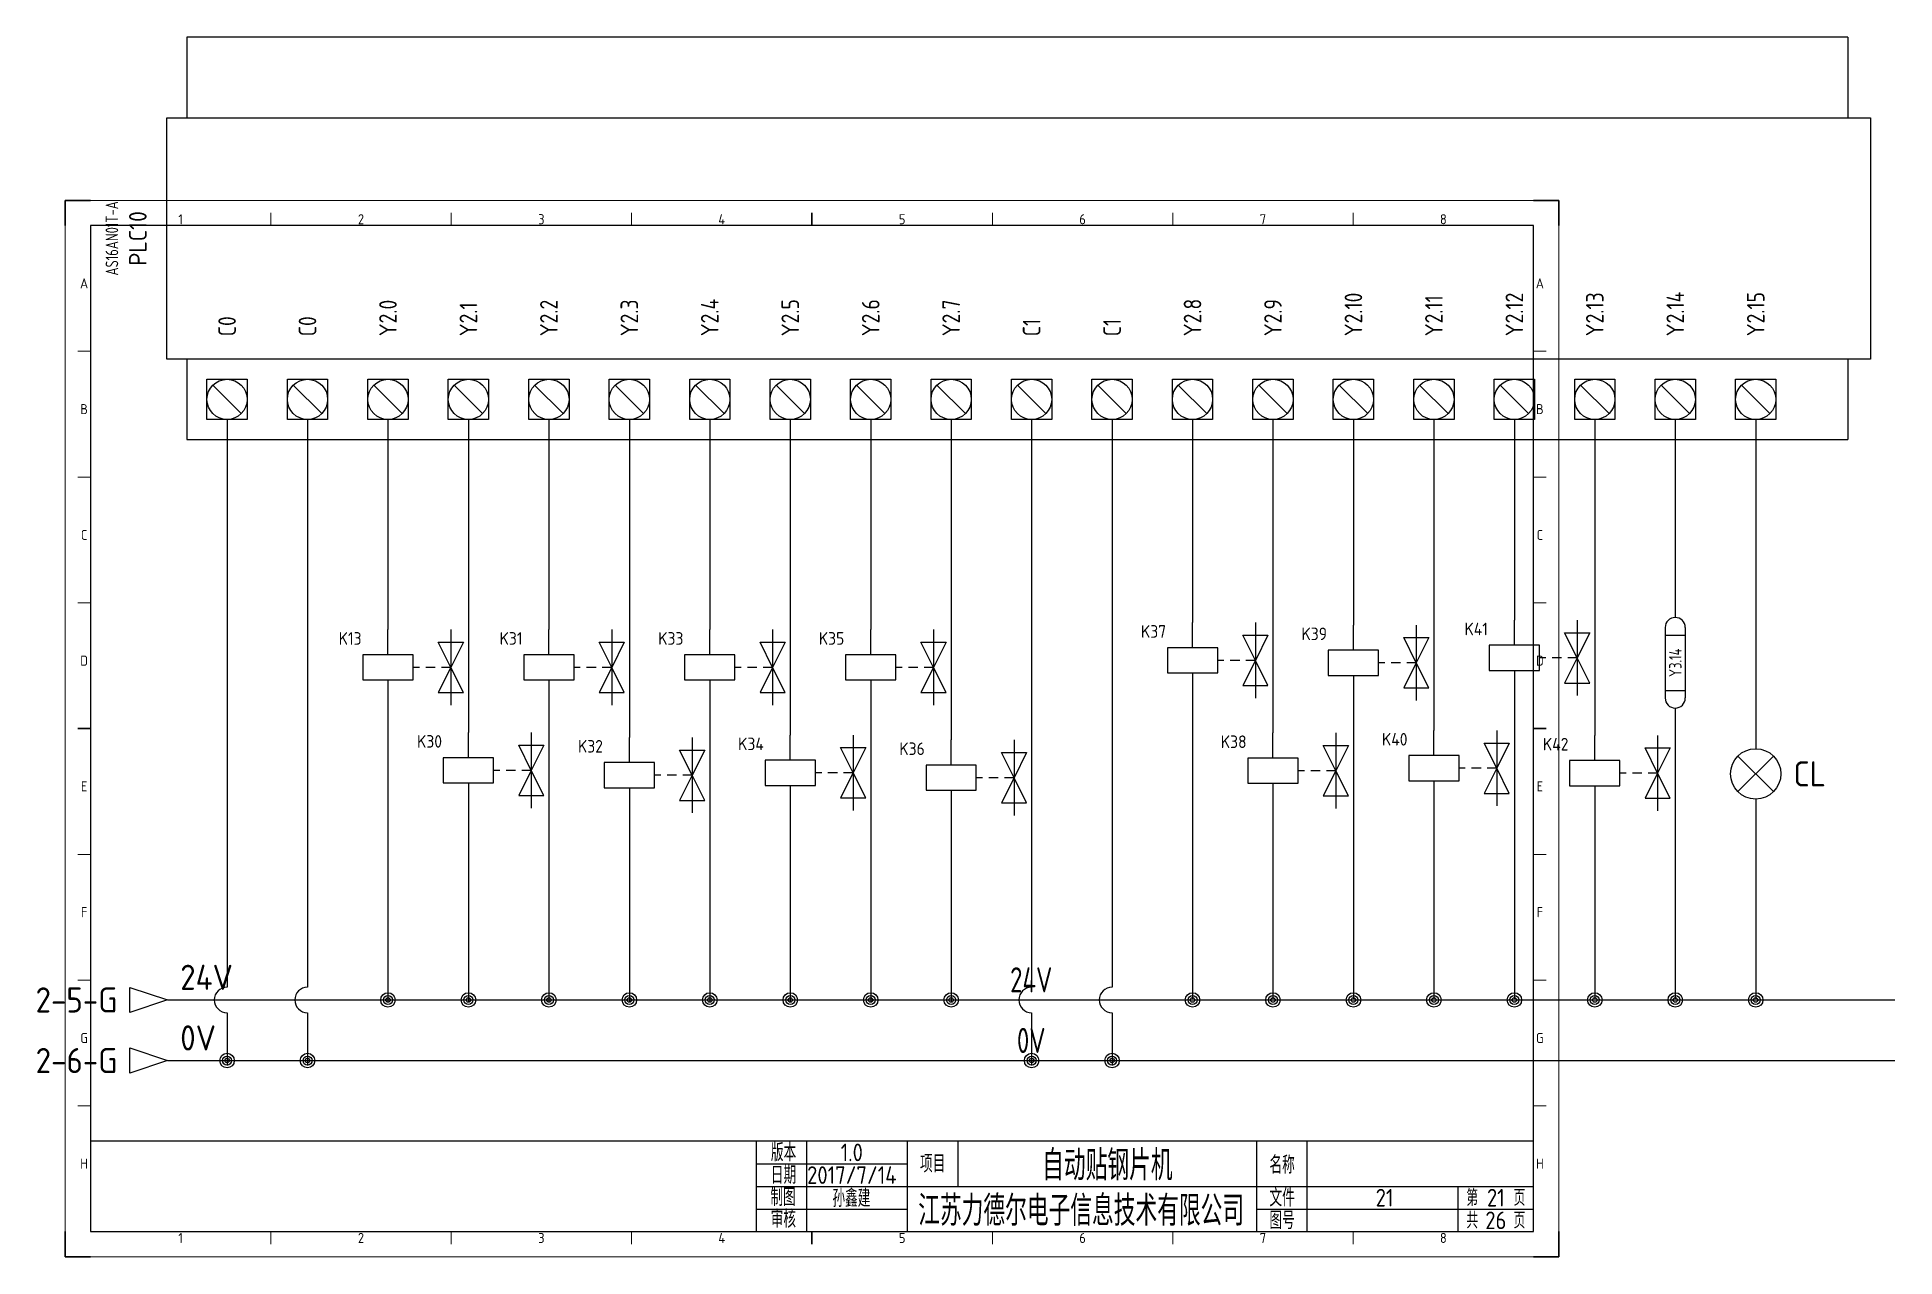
# Model space of a CAD drawing. Header units: millimetres. Extents: x 2024 to 2393, y 1387 to 1630.
import ezdxf
from ezdxf.enums import TextEntityAlignment as Align

# ---------------------------------------------------------------- set-up
doc = ezdxf.new("R2010")
doc.units = ezdxf.units.MM
for name, color, linetype in [('AE_BOR', 1, 'Continuous'), ('DESC', 150, 'Continuous'), ('MISC', 7, 'Continuous'), ('SYMS', 7, 'Continuous'), ('TAGS', 150, 'Continuous'), ('TERMS', 123, 'Continuous'), ('WIRENO', 72, 'Continuous'), ('WIREREF_DEST', 52, 'Continuous'), ('WIRES', 7, 'Continuous'), ('XREF', 7, 'Continuous'), ('图框_标题栏属性', 1, 'Continuous'), ('图框_标题栏文字', 6, 'Continuous')]:
    doc.layers.add(name, color=color, linetype=linetype)
doc.styles.add('ACGBTS', font='ISOCP.SHX')
doc.styles.get("Standard").update_dxf_attribs({"font": 'arial.ttf'})
doc.styles.add('WD_IEC', font='ISOCP2.shx', dxfattribs={"height": 4, "bigfont": 'gbcbig.shx'})
doc.styles.add('工程字', font='gbenor.shx', dxfattribs={"bigfont": 'gbcbig.shx'})

# ---------------------------------------------------------------- blocks, each defined once
blk = doc.blocks.new('Border')
for p, q in [((584, 410), (10, 410)), ((10, 410), (10, 10)), ((584, 10), (584, 410)), ((10, 10), (584, 10))]:
    blk.add_line(p, q)
at = {"layer": 'AE_BOR', "color": 1, "lineweight": 30}
for p, q in [((10, 420), (0, 420)), ((0, 420), (0, 410)), ((297, 410), (297, 415)), ((594, 420), (584, 420)), ((594, 410), (594, 420)), ((5, 210), (10, 210)), ((584, 210), (589, 210)), ((0, 0), (0, 10)), ((297, 5), (297, 10)), ((594, 0), (594, 10)), ((0, 0), (10, 0)), ((594, 0), (584, 0))]:
    blk.add_line(p, q, dxfattribs=at)
at = {"layer": 'AE_BOR', "color": 1, "lineweight": 15}
for p, q in [((0, 420), (594, 420)), ((0, 0), (0, 420)), ((81.75, 410), (81.75, 415)), ((153.5, 410), (153.5, 415)), ((225.25, 410), (225.25, 415)), ((368.75, 410), (368.75, 415)), ((440.5, 410), (440.5, 415)), ((512.25, 410), (512.25, 415)), ((594, 420), (594, 0)), ((10, 360), (5, 360)), ((589, 360), (584, 360)), ((10, 310), (5, 310)), ((589, 310), (584, 310)), ((10, 260), (5, 260)), ((589, 260), (584, 260)), ((10, 160), (5, 160)), ((589, 160), (584, 160)), ((10, 110), (5, 110)), ((589, 110), (584, 110)), ((10, 60), (5, 60)), ((589, 60), (584, 60)), ((81.75, 5), (81.75, 10)), ((153.5, 5), (153.5, 10)), ((225.25, 5), (225.25, 10)), ((368.75, 5), (368.75, 10)), ((440.5, 5), (440.5, 10)), ((512.25, 5), (512.25, 10)), ((594, 0), (0, 0))]:
    blk.add_line(p, q, dxfattribs=at)
at = {"layer": 'AE_BOR', "color": 1, "lineweight": 15, "style": 'ACGBTS'}
for s, p in [('1', (45.875, 412.5)), ('2', (117.625, 412.5)), ('3', (189.375, 412.5)), ('4', (261.125, 412.5)), ('5', (332.875, 412.5)), ('6', (404.625, 412.5)), ('7', (476.375, 412.5)), ('8', (548.125, 412.5)), ('A', (7.5, 387)), ('A', (586.5, 387)), ('B', (7.5, 337)), ('B', (586.5, 337)), ('C', (7.5, 287)), ('C', (586.5, 287)), ('D', (7.5, 237)), ('D', (586.5, 237)), ('E', (7.5, 187)), ('E', (586.5, 187)), ('F', (7.5, 137)), ('F', (586.5, 137)), ('G', (7.5, 87)), ('G', (586.5, 87)), ('H', (7.5, 37)), ('H', (586.5, 37)), ('1', (45.875, 7.5)), ('2', (117.625, 7.5)), ('3', (189.375, 7.5)), ('4', (261.125, 7.5)), ('5', (332.875, 7.5)), ('6', (404.625, 7.5)), ('7', (476.375, 7.5)), ('8', (548.125, 7.5))]:
    blk.add_text(s, height=4, dxfattribs=at).set_placement(p, align=Align.MIDDLE)
blk = doc.blocks.new('LdrDkA4')
for p, q in [((132.5, 0), (132.5, 18)), ((142.5, 0), (142.5, 18)), ((162.5, 0), (162.5, 18)), ((162.5, 0), (162.5, 18)), ((162.5, 0), (162.5, 18)), ((172.5, 18), (172.5, 13.5)), ((232, 0), (232, 18)), ((242, 0), (242, 18)), ((132.5, 13.5), (162.5, 13.5)), ((172.5, 13.5), (172.5, 9)), ((132.5, 9), (162.99, 9)), ((162.5, 9), (287, 9)), ((272, 0), (272, 9)), ((132.5, 4.5), (162.5, 4.5)), ((232, 4.5), (287, 4.5)), ((142.5, 2.09), (142.5, 2.09)), ((142.5, 2.09), (142.5, 2.09))]:
    blk.add_line(p, q)
blk.add_lwpolyline([(132.5, 18), (0, 18), (0, 0), (132.5, 0)], close=True)
blk.add_lwpolyline([(132.5, 0), (287, 0), (287, 18), (132.5, 18)])
at = {"flags": 9}
blk.add_attdef('WD_TB', (0, 0), '', height=2.5, dxfattribs=at)
at = {"layer": '图框_标题栏属性', "style": '工程字'}
for tag, height, p in [('版本', 3.5, (151.42, 15.75)), ('项目', 6, (202.25, 13.5)), ('名称', 3.5, (264.42, 13.27)), ('日期', 3.5, (151.42, 11.25)), ('制图', 3.5, (151.34, 6.85)), ('公司名称', 6, (197.03, 4.5)), ('文件', 3.5, (257.37, 6.75)), ('页数', 3.5, (279.5, 6.75)), ('审核', 3.5, (151.65, 2.36)), ('图号', 3.5, (257.37, 2.25)), ('总数', 3.5, (279.5, 2.25))]:
    blk.add_attdef(tag, text='', height=height, dxfattribs=at).set_placement(p, align=Align.MIDDLE)
at = {"layer": '图框_标题栏文字', "style": '工程字'}
for s, height, p in [('版本', 3.5, (137.85, 15.75)), ('项目', 3.5, (167.5, 13.5)), ('名称', 3.5, (237, 13.27)), ('日期', 3.5, (137.85, 11.25)), ('制图', 3.5, (137.75, 6.85)), ('文件', 3.5, (237, 6.75)), ('第    页', 3.25, (279.5, 6.75)), ('审核', 3.5, (137.81, 2.51)), ('图号', 3.5, (237, 2.25)), ('共    页', 3.25, (279.5, 2.25))]:
    blk.add_text(s, height=height, dxfattribs=at).set_placement(p, align=Align.MIDDLE_CENTER)
blk = doc.blocks.new('PLCIO_AS16AN01T')
for p, q in [((-289.88, 36.99), (-289.88, 20.99)), ((40.47, 36.99), (-289.88, 36.99)), ((40.47, 36.99), (40.47, 20.99)), ((-293.88, -27.01), (-293.88, 20.99)), ((-293.88, 20.99), (44.95, 20.99)), ((44.95, 20.99), (44.95, -27.01)), ((-289.88, -27.01), (-293.88, -27.01)), ((-289.88, -27.01), (-289.88, -43.01)), ((-49.88, -27.01), (-289.88, -27.01)), ((44.95, -27.01), (-49.88, -27.01)), ((40.47, -27.01), (40.47, -43.01)), ((-285.88, -39.01), (-285.88, -31.01)), ((-285.88, -39.01), (-285.88, -31.01)), ((-285.88, -31.01), (-277.88, -31.01)), ((-285.88, -31.01), (-277.88, -31.01)), ((-284.71, -32.18), (-279.05, -37.84)), ((-277.88, -31.01), (-277.88, -39.01)), ((-277.88, -31.01), (-277.88, -39.01)), ((-269.88, -31.01), (-261.88, -31.01)), ((-269.88, -31.01), (-261.88, -31.01)), ((-269.88, -39.01), (-269.88, -31.01)), ((-269.88, -39.01), (-269.88, -31.01)), ((-268.71, -32.18), (-263.05, -37.84)), ((-261.88, -31.01), (-261.88, -39.01)), ((-261.88, -31.01), (-261.88, -39.01)), ((-253.88, -31.01), (-245.88, -31.01)), ((-253.88, -39.01), (-253.88, -31.01)), ((-252.71, -32.18), (-247.05, -37.84)), ((-245.88, -31.01), (-245.88, -39.01)), ((-237.88, -31.01), (-229.88, -31.01)), ((-237.88, -31.01), (-229.88, -31.01)), ((-237.88, -39.01), (-237.88, -31.01)), ((-237.88, -39.01), (-237.88, -31.01)), ((-236.71, -32.18), (-231.05, -37.84)), ((-229.88, -31.01), (-229.88, -39.01)), ((-229.88, -31.01), (-229.88, -39.01)), ((-221.88, -31.01), (-213.88, -31.01)), ((-221.88, -31.01), (-213.88, -31.01)), ((-221.88, -39.01), (-221.88, -31.01)), ((-221.88, -39.01), (-221.88, -31.01)), ((-220.71, -32.18), (-215.05, -37.84)), ((-213.88, -31.01), (-213.88, -39.01)), ((-213.88, -31.01), (-213.88, -39.01)), ((-205.88, -31.01), (-197.88, -31.01)), ((-205.88, -31.01), (-197.88, -31.01)), ((-205.88, -39.01), (-205.88, -31.01)), ((-205.88, -39.01), (-205.88, -31.01)), ((-204.71, -32.18), (-199.05, -37.84)), ((-197.88, -31.01), (-197.88, -39.01)), ((-197.88, -31.01), (-197.88, -39.01)), ((-189.88, -31.01), (-181.88, -31.01)), ((-189.88, -31.01), (-181.88, -31.01)), ((-189.88, -39.01), (-189.88, -31.01)), ((-189.88, -39.01), (-189.88, -31.01)), ((-188.71, -32.18), (-183.05, -37.84)), ((-181.88, -31.01), (-181.88, -39.01)), ((-181.88, -31.01), (-181.88, -39.01)), ((-173.88, -31.01), (-165.88, -31.01)), ((-173.88, -31.01), (-165.88, -31.01)), ((-173.88, -39.01), (-173.88, -31.01)), ((-173.88, -39.01), (-173.88, -31.01)), ((-172.71, -32.18), (-167.05, -37.84)), ((-165.88, -31.01), (-165.88, -39.01)), ((-165.88, -31.01), (-165.88, -39.01)), ((-157.88, -31.01), (-149.88, -31.01)), ((-157.88, -31.01), (-149.88, -31.01)), ((-157.88, -39.01), (-157.88, -31.01)), ((-157.88, -39.01), (-157.88, -31.01)), ((-156.71, -32.18), (-151.05, -37.84)), ((-149.88, -31.01), (-149.88, -39.01)), ((-149.88, -31.01), (-149.88, -39.01)), ((-141.88, -31.01), (-133.88, -31.01)), ((-141.88, -31.01), (-133.88, -31.01)), ((-141.88, -39.01), (-141.88, -31.01)), ((-141.88, -39.01), (-141.88, -31.01)), ((-140.71, -32.18), (-135.05, -37.84)), ((-133.88, -31.01), (-133.88, -39.01)), ((-133.88, -31.01), (-133.88, -39.01)), ((-125.88, -31.01), (-117.88, -31.01)), ((-125.88, -31.01), (-117.88, -31.01)), ((-125.88, -39.01), (-125.88, -31.01)), ((-125.88, -39.01), (-125.88, -31.01)), ((-124.71, -32.18), (-119.05, -37.84)), ((-117.88, -31.01), (-117.88, -39.01)), ((-117.88, -31.01), (-117.88, -39.01)), ((-109.88, -39.01), (-109.88, -31.01)), ((-109.88, -39.01), (-109.88, -31.01)), ((-109.88, -31.01), (-101.88, -31.01)), ((-109.88, -31.01), (-101.88, -31.01)), ((-108.71, -32.18), (-103.05, -37.84)), ((-101.88, -31.01), (-101.88, -39.01)), ((-101.88, -31.01), (-101.88, -39.01)), ((-93.88, -31.01), (-85.88, -31.01)), ((-93.88, -31.01), (-85.88, -31.01)), ((-93.88, -39.01), (-93.88, -31.01)), ((-93.88, -39.01), (-93.88, -31.01)), ((-92.71, -32.18), (-87.05, -37.84)), ((-85.88, -31.01), (-85.88, -39.01)), ((-85.88, -31.01), (-85.88, -39.01)), ((-77.88, -31.01), (-69.88, -31.01)), ((-77.88, -31.01), (-69.88, -31.01)), ((-77.88, -39.01), (-77.88, -31.01)), ((-77.88, -39.01), (-77.88, -31.01)), ((-76.71, -32.18), (-71.05, -37.84)), ((-69.88, -31.01), (-69.88, -39.01)), ((-69.88, -31.01), (-69.88, -39.01)), ((-61.88, -31.01), (-53.88, -31.01)), ((-61.88, -31.01), (-53.88, -31.01)), ((-61.88, -39.01), (-61.88, -31.01)), ((-61.88, -39.01), (-61.88, -31.01)), ((-60.71, -32.18), (-55.05, -37.84)), ((-53.88, -31.01), (-53.88, -39.01)), ((-53.88, -31.01), (-53.88, -39.01)), ((-45.88, -31.01), (-37.88, -31.01)), ((-45.88, -31.01), (-37.88, -31.01)), ((-45.88, -39.01), (-45.88, -31.01)), ((-45.88, -39.01), (-45.88, -31.01)), ((-44.71, -32.18), (-39.05, -37.84)), ((-37.88, -31.01), (-37.88, -39.01)), ((-37.88, -31.01), (-37.88, -39.01)), ((-29.88, -31.01), (-21.88, -31.01)), ((-29.88, -31.01), (-21.88, -31.01)), ((-29.88, -39.01), (-29.88, -31.01)), ((-29.88, -39.01), (-29.88, -31.01)), ((-28.71, -32.18), (-23.05, -37.84)), ((-21.88, -31.01), (-21.88, -39.01)), ((-21.88, -31.01), (-21.88, -39.01)), ((-13.88, -31.01), (-5.88, -31.01)), ((-13.88, -31.01), (-5.88, -31.01)), ((-13.88, -39.01), (-13.88, -31.01)), ((-13.88, -39.01), (-13.88, -31.01)), ((-12.71, -32.18), (-7.05, -37.84)), ((-5.88, -31.01), (-5.88, -39.01)), ((-5.88, -31.01), (-5.88, -39.01)), ((2.12, -39.01), (2.12, -31.01)), ((2.12, -39.01), (2.12, -31.01)), ((2.12, -31.01), (10.12, -31.01)), ((2.12, -31.01), (10.12, -31.01)), ((3.29, -32.18), (8.95, -37.84)), ((10.12, -31.01), (10.12, -39.01)), ((10.12, -31.01), (10.12, -39.01)), ((18.12, -31.01), (26.12, -31.01)), ((18.12, -31.01), (26.12, -31.01)), ((18.12, -39.01), (18.12, -31.01)), ((18.12, -39.01), (18.12, -31.01)), ((19.29, -32.18), (24.95, -37.84)), ((26.12, -31.01), (26.12, -39.01)), ((26.12, -31.01), (26.12, -39.01)), ((-277.88, -39.01), (-285.88, -39.01)), ((-277.88, -39.01), (-285.88, -39.01)), ((-261.88, -39.01), (-269.88, -39.01)), ((-261.88, -39.01), (-269.88, -39.01)), ((-245.88, -39.01), (-253.88, -39.01)), ((-229.88, -39.01), (-237.88, -39.01)), ((-229.88, -39.01), (-237.88, -39.01)), ((-213.88, -39.01), (-221.88, -39.01)), ((-213.88, -39.01), (-221.88, -39.01)), ((-197.88, -39.01), (-205.88, -39.01)), ((-197.88, -39.01), (-205.88, -39.01)), ((-181.88, -39.01), (-189.88, -39.01)), ((-181.88, -39.01), (-189.88, -39.01)), ((-165.88, -39.01), (-173.88, -39.01)), ((-165.88, -39.01), (-173.88, -39.01)), ((-149.88, -39.01), (-157.88, -39.01)), ((-149.88, -39.01), (-157.88, -39.01)), ((-133.88, -39.01), (-141.88, -39.01)), ((-133.88, -39.01), (-141.88, -39.01)), ((-117.88, -39.01), (-125.88, -39.01)), ((-117.88, -39.01), (-125.88, -39.01)), ((-101.88, -39.01), (-109.88, -39.01)), ((-101.88, -39.01), (-109.88, -39.01)), ((-85.88, -39.01), (-93.88, -39.01)), ((-85.88, -39.01), (-93.88, -39.01)), ((-69.88, -39.01), (-77.88, -39.01)), ((-69.88, -39.01), (-77.88, -39.01)), ((-53.88, -39.01), (-61.88, -39.01)), ((-53.88, -39.01), (-61.88, -39.01)), ((-37.88, -39.01), (-45.88, -39.01)), ((-37.88, -39.01), (-45.88, -39.01)), ((-21.88, -39.01), (-29.88, -39.01)), ((-21.88, -39.01), (-29.88, -39.01)), ((-5.88, -39.01), (-13.88, -39.01)), ((-5.88, -39.01), (-13.88, -39.01)), ((10.12, -39.01), (2.12, -39.01)), ((10.12, -39.01), (2.12, -39.01)), ((26.12, -39.01), (18.12, -39.01)), ((26.12, -39.01), (18.12, -39.01)), ((-289.88, -43.01), (40.47, -43.01))]:
    blk.add_line(p, q)
for centre in [(-281.88, -35.01), (-265.88, -35.01), (-249.88, -35.01), (-233.88, -35.01), (-217.88, -35.01), (-201.88, -35.01), (-185.88, -35.01), (-169.88, -35.01), (-153.88, -35.01), (-137.88, -35.01), (-121.88, -35.01), (-105.88, -35.01), (-89.88, -35.01), (-73.88, -35.01), (-57.88, -35.01), (-41.88, -35.01), (-25.88, -35.01), (-9.88, -35.01), (6.12, -35.01), (22.12, -35.01)]:
    blk.add_circle(centre, 4)
at = {"style": 'WD_IEC', "width": 0.8}
blk.add_attdef('WDTAGALT', (-331.88, -15.01), '', height=4, rotation=90, dxfattribs=at)
at = {"linetype": 'Continuous', "style": 'WD_IEC', "flags": 9}
for tag, p in [('ASSYCODE', (-320.88, 4.35)), ('FAMILY', (-320.09, 4.38))]:
    blk.add_attdef(tag, text='', height=0.32, rotation=90, dxfattribs=at).set_placement(p, align=Align.CENTER)
at = {"style": 'WD_IEC'}
for tag, p in [('LINE1', (-312.59, -3.01)), ('LINE2', (-307.59, -3.01)), ('TAG1', (-297.88, -3.01))]:
    blk.add_attdef(tag, text='', height=3.5, rotation=90, dxfattribs=at).set_placement(p, align=Align.CENTER)
for tag, width, p in [('INST', 0.8, (-328.04, -3.01)), ('LOC', 0.8, (-324.6, -3.01)), ('MFG', 0.8, (-320.59, -3.01)), ('CAT', 0.9, (-317.09, -3.01)), ('DESC', 0.8, (-303.54, -3.01))]:
    blk.add_attdef(tag, text='', height=2.5, rotation=90, dxfattribs=dict(at, width=width)).set_placement(p, align=Align.CENTER)
at = {"style": 'WD_IEC', "width": 0.9}
for tag, p in [('TERMDESC17', (-281.88, -22.45)), ('TERMDESC18', (-265.88, -22.45)), ('TERMDESC19', (-121.88, -22.45)), ('TERMDESC20', (-105.88, -22.45)), ('TAGA01', (-249.88, -22.45)), ('TAGA02', (-233.88, -22.45)), ('TAGA03', (-217.88, -22.45)), ('TAGA04', (-201.88, -22.45)), ('TAGA05', (-185.88, -22.45)), ('TAGA06', (-169.88, -22.45)), ('TAGA07', (-153.88, -22.45)), ('TAGA08', (-137.88, -22.45)), ('TAGA09', (-89.88, -22.45)), ('TAGA10', (-73.88, -22.45)), ('TAGA11', (-57.88, -22.45)), ('TAGA12', (-41.88, -22.45)), ('TAGA13', (-25.88, -22.45)), ('TAGA14', (-9.88, -22.45)), ('TAGA15', (6.12, -22.45)), ('TAGA16', (22.12, -22.45))]:
    blk.add_attdef(tag, text='', height=3.5, rotation=90, dxfattribs=at).set_placement(p, align=Align.MIDDLE_LEFT)
at = {"style": 'WD_IEC', "flags": 1}
for tag, p in [('X8TERM17', (-281.88, -39.01)), ('X8TERM18', (-265.88, -39.01)), ('X8TERM01', (-249.88, -39.01)), ('X8TERM02', (-233.88, -39.01)), ('X8TERM03', (-217.88, -39.01)), ('X8TERM04', (-201.88, -39.01)), ('X8TERM05', (-185.88, -39.01)), ('X8TERM06', (-169.88, -39.01)), ('X8TERM07', (-153.88, -39.01)), ('X8TERM08', (-137.88, -39.01)), ('X8TERM19', (-121.88, -39.01)), ('X8TERM20', (-105.88, -39.01)), ('X8TERM09', (-89.88, -39.01)), ('X8TERM10', (-73.88, -39.01)), ('X8TERM11', (-57.88, -39.01)), ('X8TERM12', (-41.88, -39.01)), ('X8TERM13', (-25.88, -39.01)), ('X8TERM14', (-9.88, -39.01)), ('X8TERM15', (6.12, -39.01)), ('X8TERM16', (22.12, -39.01))]:
    blk.add_attdef(tag, p, '', height=0.35, rotation=90, dxfattribs=at)
at = {"style": 'WD_IEC', "width": 0.9}
for tag, p in [('TERM17', (-279.88, -40.05)), ('TERM18', (-263.88, -40.05)), ('TERM01', (-247.88, -39.92)), ('TERM02', (-231.88, -40.05)), ('TERM03', (-215.88, -40.05)), ('TERM04', (-199.88, -40.05)), ('TERM05', (-183.88, -40.05)), ('TERM06', (-167.88, -40.05)), ('TERM07', (-151.88, -40.05)), ('TERM08', (-135.88, -40.05)), ('TERM19', (-119.88, -40.05)), ('TERM20', (-103.88, -40.05)), ('TERM09', (-87.88, -40.05)), ('TERM10', (-71.88, -40.05)), ('TERM11', (-55.88, -40.05)), ('TERM12', (-39.88, -40.05)), ('TERM13', (-23.88, -40.05)), ('TERM14', (-7.88, -40.05)), ('TERM15', (8.12, -40.05)), ('TERM16', (24.12, -40.05))]:
    blk.add_attdef(tag, text='', height=2.5, rotation=90, dxfattribs=at).set_placement(p, align=Align.TOP_RIGHT)
for tag, p in [('DESCA01', (-251.38, -67.08)), ('DESCB01', (-244.38, -67.08)), ('DESCA02', (-235.38, -67.08)), ('DESCB02', (-228.38, -67.08)), ('DESCA03', (-219.38, -67.08)), ('DESCB03', (-212.38, -67.08)), ('DESCA04', (-203.38, -67.08)), ('DESCB04', (-196.38, -67.08)), ('DESCA05', (-187.38, -67.08)), ('DESCB05', (-180.38, -67.08)), ('DESCA06', (-171.38, -67.08)), ('DESCB06', (-164.38, -67.08)), ('DESCA07', (-155.38, -67.08)), ('DESCB07', (-148.38, -67.08)), ('DESCA08', (-139.38, -67.08)), ('DESCB08', (-132.38, -67.08)), ('DESCA09', (-91.38, -67.08)), ('DESCB09', (-84.38, -67.08)), ('DESCA10', (-75.38, -67.08)), ('DESCB10', (-68.38, -67.08)), ('DESCA11', (-59.38, -67.08)), ('DESCB11', (-52.38, -67.08)), ('DESCA12', (-43.38, -67.08)), ('DESCB12', (-36.38, -67.08)), ('DESCA13', (-27.38, -67.08)), ('DESCB13', (-20.38, -67.08)), ('DESCA14', (-11.38, -67.08)), ('DESCB14', (-4.38, -67.08)), ('DESCA15', (4.62, -67.08)), ('DESCB15', (11.62, -67.08)), ('DESCA16', (20.62, -67.08)), ('DESCB16', (27.62, -67.08))]:
    blk.add_attdef(tag, text='', height=4, rotation=90, dxfattribs=at).set_placement(p, align=Align.RIGHT)
blk = doc.blocks.new('HA1D3')
blk.add_lwpolyline([(0, 0), (-3.75, -1.25), (-3.75, 1.25)], close=True)
at = {"style": 'WD_IEC', "flags": 1}
blk.add_attdef('SIGCODE', text='', height=1, dxfattribs=at).set_placement((-2.5, 1.8), align=Align.RIGHT)
at = {"style": 'WD_IEC'}
for tag, p, height, flags in [('WIRENO', (1.25, 1), 2.5, 8), ('X1TERM01', (0, 0), 0.32, 1)]:
    blk.add_attdef(tag, p, '', height=height, dxfattribs=dict(at, flags=flags))
blk.add_attdef('XREF', text='', height=2.5, dxfattribs=at).set_placement((-5, 0), align=Align.MIDDLE_RIGHT)
blk.add_attdef('DESC1', text='', height=2.5, dxfattribs=at).set_placement((1.25, -1), align=Align.TOP_LEFT)
blk = doc.blocks.new('WD_WNH')
at = {"linetype": 'Continuous', "style": 'WD_IEC', "width": 0.8}
blk.add_attdef('WIRENO', text='', height=2.5, dxfattribs=at).set_placement((0, 0.75), align=Align.CENTER)
at = {"style": 'WD_IEC', "flags": 1}
for tag, p in [('W08USER', (0, 0.375)), ('W04USER', (0, 0.875)), ('W05USER', (0, 0.75)), ('W09USER', (0, 0.25)), ('W03USER', (0, 1)), ('W06USER', (0, 0.625)), ('W07USER', (0, 0.5)), ('W02USER', (0, 1.125)), ('W01USER', (0, 1.25)), ('W10USER', (0, 0.125))]:
    blk.add_attdef(tag, text='', height=0.08, dxfattribs=at).set_placement(p, align=Align.CENTER)
blk = doc.blocks.new('WDDOT')
for radius in [0.72, 0.449, 0.223]:
    blk.add_circle((0, 0), radius)
blk = doc.blocks.new('VSV1')
for p, q in [((0, 2.5), (0, 7.5)), ((12.5, 7.5), (12.5, -7.5)), ((12.5, 0), (10, 5)), ((10, 5), (15, 5)), ((15, 5), (12.5, 0)), ((6.25, 0), (5, 0)), ((9.38, 0), (7.5, 0)), ((12.5, 0), (10, -5)), ((12.5, 0), (10.62, 0)), ((15, -5), (12.5, 0)), ((0, -2.5), (0, -7.5)), ((10, -5), (15, -5))]:
    blk.add_line(p, q)
blk.add_lwpolyline([(-5, 2.5), (-5, -2.5), (5, -2.5), (5, 2.5)], close=True)
at = {"style": 'WD_IEC'}
for tag, p in [('INST', (-5.25, 11.5)), ('LOC', (-5.25, 8)), ('TAG1', (-5.25, 4.5)), ('DESC1', (-5.25, -6.85)), ('DESC2', (-5.25, -10.35)), ('DESC3', (-5.25, -13.85))]:
    blk.add_attdef(tag, text='', height=2.5, dxfattribs=at).set_placement(p, align=Align.RIGHT)
at = {"style": 'WD_IEC', "flags": 1}
for tag, p, height in [('X2TERM01', (0, 7.5), 0.32), ('X4LINK', (-5, 0), 0.32), ('X1LINK', (12.5, 0), 0.32), ('ASSYCODE', (1, -4), 1), ('X8TERM02', (0, -7.5), 0.32), ('FAMILY', (1, -5.5), 1), ('CATDESC', (1, -7), 1)]:
    blk.add_attdef(tag, p, '', height=height, dxfattribs=at)
at = {"style": 'WD_IEC'}
blk.add_attdef('TERM01', text='', height=2, rotation=90, dxfattribs=at).set_placement((-1, 7.5), align=Align.RIGHT)
at = {"style": 'WD_IEC', "flags": 9}
for tag, p in [('MFG', (-6, 1)), ('CAT', (-6, -1.5))]:
    blk.add_attdef(tag, text='', height=1.5, dxfattribs=at).set_placement(p, align=Align.RIGHT)
at = {"style": 'WD_IEC'}
blk.add_attdef('TERM02', (-1, -7.5), '', height=2, rotation=90, dxfattribs=at)
at = {"lineweight": 9, "style": 'WD_IEC'}
for tag, p in [('NO', (-5.5, -16.5)), ('NC', (-5.5, -20))]:
    blk.add_attdef(tag, text='', height=2.5, dxfattribs=at).set_placement(p, align=Align.TOP_RIGHT)
for tag, p in [('XREFNO', (-4, -16.5)), ('XREFNC', (-4, -20)), ('WDTAGALT', (-3.88, -23.13))]:
    blk.add_attdef(tag, text='', height=2.5, dxfattribs=at).set_placement(p, align=Align.TOP_LEFT)
blk = doc.blocks.new('PLCIOO2TV')
for p, q in [((-2, 7), (-2, -7)), ((-2, 5.5), (2, 5.5)), ((2, 7), (2, -7)), ((-2, -5.5), (2, -5.5))]:
    blk.add_line(p, q)
for centre, start, end in [((0, 7), 0, 180), ((0, -7), 180, 0)]:
    blk.add_arc(centre, 2, start, end)
at = {"style": 'WD_IEC', "width": 0.9}
blk.add_attdef('TERMDESC01R', text='', height=2, rotation=90, dxfattribs=at).set_placement((2.25, 10), align=Align.TOP_LEFT)
at = {"style": 'WD_IEC', "width": 0.8}
for tag, p in [('INST', (-3.5, 6.5)), ('LOC', (-3.5, 3))]:
    blk.add_attdef(tag, text='', height=2.5, dxfattribs=at).set_placement(p, align=Align.RIGHT)
for tag, height, p in [('TERM01R', 2, (0, 7.25)), ('TAGA01', 2.5, (0, 0)), ('TERM01L', 2, (0, -7.25))]:
    blk.add_attdef(tag, text='', height=height, rotation=90, dxfattribs=at).set_placement(p, align=Align.MIDDLE)
at = {"style": 'WD_IEC', "flags": 1}
for tag, p in [('X2TERM01R', (0, 9)), ('X8TERM01L', (0, -9))]:
    blk.add_attdef(tag, p, '', height=0.16, dxfattribs=at)
at = {"style": 'WD_IEC', "width": 0.9}
blk.add_attdef('LINE1', text='', height=2.5, rotation=90, dxfattribs=at).set_placement((4.41, 1), align=Align.CENTER)
blk.add_attdef('LINE2', text='', height=2.5, rotation=90, dxfattribs=at).set_placement((5.02, 1), align=Align.TOP_CENTER)
at = {"style": 'WD_IEC'}
for tag, p in [('TAG1', (-3.5, -0.5)), ('XREF', (-3.5, -4.5))]:
    blk.add_attdef(tag, text='', height=2.5, dxfattribs=at).set_placement(p, align=Align.RIGHT)
at = {"linetype": 'Continuous', "style": 'WD_IEC', "flags": 9}
for tag, p in [('ASSYCODE', (-2.39, -1.18)), ('FAMILY', (-2.39, -7.68))]:
    blk.add_attdef(tag, text='', height=0.16, rotation=90, dxfattribs=at).set_placement(p, align=Align.CENTER)
at = {"style": 'WD_IEC', "width": 0.9}
blk.add_attdef('TERMDESC01L', text='', height=2, rotation=90, dxfattribs=at).set_placement((2.25, -10), align=Align.TOP_RIGHT)
at = {"style": 'WD_IEC'}
for tag, width, p in [('MFG', 0.8, (-7, -20)), ('DESC', 0.8, (-4, -20)), ('DESCA01', 0.9, (-0.5, -20)), ('DESCB01', 0.9, (2.5, -20)), ('DESCC01', 0.9, (5.5, -20)), ('DESCD01', 0.9, (8.5, -20)), ('DESCE01', 0.9, (11.5, -20)), ('CAT', 0.9, (-7, -27))]:
    blk.add_attdef(tag, text='', height=2.5, rotation=90, dxfattribs=dict(at, width=width)).set_placement(p, align=Align.RIGHT)
blk = doc.blocks.new('VLT1C')
for p, q in [((0, 7.5), (0, 2.5)), ((-1.77, -1.77), (1.77, 1.77)), ((1.77, -1.77), (-1.77, 1.77)), ((0, -2.5), (0, -7.5))]:
    blk.add_line(p, q)
blk.add_circle((0, 0), 2.5)
at = {"style": 'WD_IEC'}
for tag, p in [('INST', (-5.5, 10.25)), ('LOC', (-5.5, 6.75)), ('TAG1', (-5.5, 3.25)), ('DESC1', (-5.5, -6.35)), ('DESC2', (-5.5, -9.85)), ('DESC3', (-5.5, -13.35))]:
    blk.add_attdef(tag, text='', height=2.5, dxfattribs=at).set_placement(p, align=Align.RIGHT)
at = {"style": 'WD_IEC', "flags": 1}
for tag, p, height in [('X2TERM01', (0, 7.5), 0.32), ('X4LINK', (-3, 0), 0.32), ('X1LINK', (3, 0), 0.32), ('ASSYCODE', (1, -4), 1), ('FAMILY', (1, -5.5), 1), ('X8TERM02', (0, -7.5), 0.32), ('CATDESC', (1, -7), 1)]:
    blk.add_attdef(tag, p, '', height=height, dxfattribs=at)
at = {"style": 'WD_IEC'}
blk.add_attdef('TERM01', text='', height=2, rotation=90, dxfattribs=at).set_placement((-1, 7.5), align=Align.RIGHT)
at = {"style": 'WD_IEC', "flags": 9}
for tag, p in [('MFG', (-6, -0.25)), ('CAT', (-6, -2.75))]:
    blk.add_attdef(tag, text='', height=1.5, dxfattribs=at).set_placement(p, align=Align.RIGHT)
at = {"style": 'WD_IEC'}
blk.add_attdef('TERM02', (-1, -7.5), '', height=2, rotation=90, dxfattribs=at)
at = {"lineweight": 13, "style": 'WD_IEC'}
blk.add_attdef('COLOR', text='', height=2.5, dxfattribs=at).set_placement((3.75, 0), align=Align.MIDDLE_LEFT)
at = {"lineweight": 15, "style": 'WD_IEC'}
for tag, p in [('XREF', (-5.5, -18)), ('WDTAGALT', (-5.5, -21))]:
    blk.add_attdef(tag, text='', height=2.5, dxfattribs=at).set_placement(p, align=Align.RIGHT)

msp = doc.modelspace()

# ---------------------------------------------------------------- linework, layer by layer
at = {"layer": 'WIRES'}
for p, q in [((2061.47, 1553.86), (2061.47, 1441.02)), ((2077.47, 1553.86), (2077.47, 1441.02)), ((2093.47, 1553.86), (2093.47, 1512.09)), ((2109.47, 1553.86), (2109.47, 1491.62)), ((2125.47, 1553.86), (2125.47, 1512.09)), ((2141.47, 1553.86), (2141.47, 1490.65)), ((2157.47, 1553.86), (2157.47, 1512.09)), ((2173.47, 1553.86), (2173.47, 1491.13)), ((2189.47, 1553.86), (2189.47, 1512.09)), ((2205.47, 1553.86), (2205.47, 1490.16)), ((2221.47, 1553.86), (2221.47, 1441.02)), ((2237.47, 1553.86), (2237.47, 1441.02)), ((2253.47, 1553.86), (2253.47, 1513.48)), ((2269.47, 1553.86), (2269.47, 1491.55)), ((2285.47, 1553.86), (2285.47, 1513)), ((2301.47, 1553.86), (2301.47, 1492.04)), ((2317.47, 1553.86), (2317.47, 1513.97)), ((2333.47, 1553.86), (2333.47, 1491.06)), ((2349.47, 1553.86), (2349.47, 1514.5)), ((2365.47, 1553.86), (2365.47, 1498.42)), ((2093.47, 1497.09), (2093.47, 1437.99)), ((2125.47, 1497.09), (2125.47, 1437.99)), ((2157.47, 1497.09), (2157.47, 1437.99)), ((2189.47, 1497.09), (2189.47, 1437.99)), ((2253.47, 1498.48), (2253.47, 1438.68)), ((2285.47, 1498), (2285.47, 1438.68)), ((2317.47, 1498.97), (2317.47, 1438.68)), ((2349.47, 1496.5), (2349.47, 1438.68)), ((2109.47, 1476.62), (2109.47, 1437.99)), ((2141.47, 1475.65), (2141.47, 1437.99)), ((2173.47, 1476.13), (2173.47, 1437.99)), ((2205.47, 1475.16), (2205.47, 1437.99)), ((2269.47, 1476.55), (2269.47, 1438.68)), ((2301.47, 1477.04), (2301.47, 1438.68)), ((2333.47, 1476.06), (2333.47, 1438.68)), ((2365.47, 1468.42), (2365.47, 1438.68)), ((2049.65, 1438.48), (2393.14, 1438.48)), ((2061.47, 1435.94), (2061.47, 1425.48)), ((2077.47, 1435.94), (2077.47, 1425.48)), ((2221.47, 1435.94), (2221.47, 1425.48)), ((2237.47, 1435.94), (2237.47, 1425.48)), ((2049.65, 1426.43), (2393.14, 1426.43))]:
    msp.add_line(p, q, dxfattribs=at)
for centre in [(2061.47, 1438.48), (2077.47, 1438.48), (2221.47, 1438.48), (2237.47, 1438.48)]:
    msp.add_arc(centre, 2.54, 90, 270, dxfattribs=at)

# ---------------------------------------------------------------- block references
msp.add_blockref('LdrDkA4', (2034.29, 1392.42)).add_auto_attribs({'总数': '26', '页数': '21', '文件': '21', '公司名称': '江苏力德尔电子信息技术有限公司', '项目': '自动贴钢片机', '制图': '孙鑫建', '日期': '2017/7/14', '版本': '1.0'})
at = {"layer": 'AE_BOR', "xscale": 0.5, "yscale": 0.5, "zscale": 0.5}
msp.add_blockref('Border', (2029.29, 1387.42), dxfattribs=at)
at = {"layer": 'SYMS'}
ref = msp.add_blockref('PLCIO_AS16AN01T', (2343.35, 1592.86), dxfattribs=at)
ref.add_attrib('TAGA09', 'Y2.8', dxfattribs={"layer": 'TAGS', "height": 3.5, "rotation": 90, "style": 'WD_IEC', "width": 0.9}).set_placement((2253.47, 1570.41), align=Align.MIDDLE_LEFT)
ref.add_attrib('TAGA08', 'Y2.7', dxfattribs={"layer": 'TAGS', "height": 3.5, "rotation": 90, "style": 'WD_IEC', "width": 0.9}).set_placement((2205.47, 1570.41), align=Align.MIDDLE_LEFT)
ref.add_attrib('TAGA07', 'Y2.6', dxfattribs={"layer": 'TAGS', "height": 3.5, "rotation": 90, "style": 'WD_IEC', "width": 0.9}).set_placement((2189.47, 1570.41), align=Align.MIDDLE_LEFT)
ref.add_attrib('TAGA06', 'Y2.5', dxfattribs={"layer": 'TAGS', "height": 3.5, "rotation": 90, "style": 'WD_IEC', "width": 0.9}).set_placement((2173.47, 1570.41), align=Align.MIDDLE_LEFT)
ref.add_attrib('TAGA05', 'Y2.4', dxfattribs={"layer": 'TAGS', "height": 3.5, "rotation": 90, "style": 'WD_IEC', "width": 0.9}).set_placement((2157.47, 1570.41), align=Align.MIDDLE_LEFT)
ref.add_attrib('TAGA04', 'Y2.3', dxfattribs={"layer": 'TAGS', "height": 3.5, "rotation": 90, "style": 'WD_IEC', "width": 0.9}).set_placement((2141.47, 1570.41), align=Align.MIDDLE_LEFT)
ref.add_attrib('TAGA03', 'Y2.2', dxfattribs={"layer": 'TAGS', "height": 3.5, "rotation": 90, "style": 'WD_IEC', "width": 0.9}).set_placement((2125.47, 1570.41), align=Align.MIDDLE_LEFT)
ref.add_attrib('TAGA02', 'Y2.1', dxfattribs={"layer": 'TAGS', "height": 3.5, "rotation": 90, "style": 'WD_IEC', "width": 0.9}).set_placement((2109.47, 1570.41), align=Align.MIDDLE_LEFT)
ref.add_attrib('TAGA01', 'Y2.0', dxfattribs={"layer": 'TAGS', "height": 3.5, "rotation": 90, "style": 'WD_IEC', "width": 0.9}).set_placement((2093.47, 1570.41), align=Align.MIDDLE_LEFT)
ref.add_attrib('TAGA12', 'Y2.11', dxfattribs={"layer": 'TAGS', "height": 3.5, "rotation": 90, "style": 'WD_IEC', "width": 0.9}).set_placement((2301.47, 1570.41), align=Align.MIDDLE_LEFT)
ref.add_attrib('TAG1', 'PLC10', dxfattribs={"layer": 'TAGS', "height": 3.5, "rotation": 90, "style": 'WD_IEC'}).set_placement((2045.47, 1589.86), align=Align.CENTER)
ref.add_attrib('DESC', 'AS16AN01T-A', dxfattribs={"layer": 'DESC', "height": 2.5, "rotation": 90, "style": 'WD_IEC', "width": 0.8}).set_placement((2039.82, 1589.86), align=Align.CENTER)
ref.add_attrib('TAGA10', 'Y2.9', dxfattribs={"layer": 'TAGS', "height": 3.5, "rotation": 90, "style": 'WD_IEC', "width": 0.9}).set_placement((2269.47, 1570.41), align=Align.MIDDLE_LEFT)
ref.add_attrib('TAGA11', 'Y2.10', dxfattribs={"layer": 'TAGS', "height": 3.5, "rotation": 90, "style": 'WD_IEC', "width": 0.9}).set_placement((2285.47, 1570.41), align=Align.MIDDLE_LEFT)
ref.add_attrib('TAGA13', 'Y2.12', dxfattribs={"layer": 'TAGS', "height": 3.5, "rotation": 90, "style": 'WD_IEC', "width": 0.9}).set_placement((2317.47, 1570.41), align=Align.MIDDLE_LEFT)
ref.add_attrib('TAGA14', 'Y2.13', dxfattribs={"layer": 'TAGS', "height": 3.5, "rotation": 90, "style": 'WD_IEC', "width": 0.9}).set_placement((2333.47, 1570.41), align=Align.MIDDLE_LEFT)
ref.add_attrib('TAGA15', 'Y2.14', dxfattribs={"layer": 'TAGS', "height": 3.5, "rotation": 90, "style": 'WD_IEC', "width": 0.9}).set_placement((2349.47, 1570.41), align=Align.MIDDLE_LEFT)
ref.add_attrib('TAGA16', 'Y2.15', dxfattribs={"layer": 'TAGS', "height": 3.5, "rotation": 90, "style": 'WD_IEC', "width": 0.9}).set_placement((2365.47, 1570.41), align=Align.MIDDLE_LEFT)
ref.add_attrib('TERMDESC17', 'C0', dxfattribs={"layer": 'TERMS', "height": 3.5, "rotation": 90, "style": 'WD_IEC', "width": 0.9}).set_placement((2061.47, 1570.41), align=Align.MIDDLE_LEFT)
ref.add_attrib('TERMDESC18', 'C0', dxfattribs={"layer": 'TERMS', "height": 3.5, "rotation": 90, "style": 'WD_IEC', "width": 0.9}).set_placement((2077.47, 1570.41), align=Align.MIDDLE_LEFT)
ref.add_attrib('TERMDESC19', 'C1', dxfattribs={"layer": 'TERMS', "height": 3.5, "rotation": 90, "style": 'WD_IEC', "width": 0.9}).set_placement((2221.47, 1570.41), align=Align.MIDDLE_LEFT)
ref.add_attrib('TERMDESC20', 'C1', dxfattribs={"layer": 'TERMS', "height": 3.5, "rotation": 90, "style": 'WD_IEC', "width": 0.9}).set_placement((2237.47, 1570.41), align=Align.MIDDLE_LEFT)
ref = msp.add_blockref('VSV1', (2093.47, 1504.59), dxfattribs=at)
ref.add_attrib('TAG1', 'K13', dxfattribs={"layer": 'TAGS', "height": 2.5, "style": 'WD_IEC'}).set_placement((2088.22, 1509.09), align=Align.RIGHT)
ref = msp.add_blockref('VSV1', (2125.47, 1504.59), dxfattribs=at)
ref.add_attrib('TAG1', 'K31', dxfattribs={"layer": 'TAGS', "height": 2.5, "style": 'WD_IEC'}).set_placement((2120.22, 1509.09), align=Align.RIGHT)
ref = msp.add_blockref('VSV1', (2157.47, 1504.59), dxfattribs=at)
ref.add_attrib('TAG1', 'K33', dxfattribs={"layer": 'TAGS', "height": 2.5, "style": 'WD_IEC'}).set_placement((2152.22, 1509.09), align=Align.RIGHT)
ref = msp.add_blockref('VSV1', (2189.47, 1504.59), dxfattribs=at)
ref.add_attrib('TAG1', 'K35', dxfattribs={"layer": 'TAGS', "height": 2.5, "style": 'WD_IEC'}).set_placement((2184.22, 1509.09), align=Align.RIGHT)
ref = msp.add_blockref('VSV1', (2253.47, 1505.98), dxfattribs=at)
ref.add_attrib('TAG1', 'K37', dxfattribs={"layer": 'TAGS', "height": 2.5, "style": 'WD_IEC'}).set_placement((2248.22, 1510.48), align=Align.RIGHT)
ref = msp.add_blockref('VSV1', (2285.47, 1505.5), dxfattribs=at)
ref.add_attrib('TAG1', 'K39', dxfattribs={"layer": 'TAGS', "height": 2.5, "style": 'WD_IEC'}).set_placement((2280.22, 1510), align=Align.RIGHT)
ref = msp.add_blockref('VSV1', (2317.47, 1506.47), dxfattribs=at)
ref.add_attrib('TAG1', 'K41', dxfattribs={"layer": 'TAGS', "height": 2.5, "style": 'WD_IEC'}).set_placement((2312.22, 1510.97), align=Align.RIGHT)
ref = msp.add_blockref('PLCIOO2TV', (2349.47, 1505.5), dxfattribs=at)
ref.add_attrib('TAGA01', 'Y3.14', dxfattribs={"layer": 'TAGS', "height": 2.5, "rotation": 90, "style": 'WD_IEC', "width": 0.8}).set_placement((2349.47, 1505.5), align=Align.MIDDLE)
ref = msp.add_blockref('VLT1C', (2365.47, 1483.42), dxfattribs=dict(at, xscale=2, yscale=2, zscale=2))
ref.add_attrib('COLOR', 'CL', dxfattribs={"layer": 'MISC', "lineweight": 13, "height": 5, "style": 'WD_IEC'}).set_placement((2372.97, 1483.42), align=Align.MIDDLE_LEFT)
ref = msp.add_blockref('VSV1', (2109.47, 1484.12), dxfattribs=at)
ref.add_attrib('TAG1', 'K30', dxfattribs={"layer": 'TAGS', "height": 2.5, "style": 'WD_IEC'}).set_placement((2104.22, 1488.62), align=Align.RIGHT)
ref = msp.add_blockref('VSV1', (2141.47, 1483.15), dxfattribs=at)
ref.add_attrib('TAG1', 'K32', dxfattribs={"layer": 'TAGS', "height": 2.5, "style": 'WD_IEC'}).set_placement((2136.22, 1487.65), align=Align.RIGHT)
ref = msp.add_blockref('VSV1', (2173.47, 1483.63), dxfattribs=at)
ref.add_attrib('TAG1', 'K34', dxfattribs={"layer": 'TAGS', "height": 2.5, "style": 'WD_IEC'}).set_placement((2168.22, 1488.13), align=Align.RIGHT)
ref = msp.add_blockref('VSV1', (2205.47, 1482.66), dxfattribs=at)
ref.add_attrib('TAG1', 'K36', dxfattribs={"layer": 'TAGS', "height": 2.5, "style": 'WD_IEC'}).set_placement((2200.22, 1487.16), align=Align.RIGHT)
ref = msp.add_blockref('VSV1', (2269.47, 1484.05), dxfattribs=at)
ref.add_attrib('TAG1', 'K38', dxfattribs={"layer": 'TAGS', "height": 2.5, "style": 'WD_IEC'}).set_placement((2264.22, 1488.55), align=Align.RIGHT)
ref = msp.add_blockref('VSV1', (2301.47, 1484.54), dxfattribs=at)
ref.add_attrib('TAG1', 'K40', dxfattribs={"layer": 'TAGS', "height": 2.5, "style": 'WD_IEC'}).set_placement((2296.22, 1489.04), align=Align.RIGHT)
ref = msp.add_blockref('VSV1', (2333.47, 1483.56), dxfattribs=at)
ref.add_attrib('TAG1', 'K42', dxfattribs={"layer": 'TAGS', "height": 2.5, "style": 'WD_IEC'}).set_placement((2328.22, 1488.06), align=Align.RIGHT)
ref = msp.add_blockref('HA1D3', (2049.65, 1438.48), dxfattribs=dict(at, xscale=2, yscale=2, zscale=2))
ref.add_attrib('XREF', '2-5-G', dxfattribs={"layer": 'XREF', "height": 5, "style": 'WD_IEC'}).set_placement((2039.65, 1438.48), align=Align.MIDDLE_RIGHT)
ref.add_attrib('WIRENO', '24V', (2052.15, 1440.48), dxfattribs={"layer": 'WIREREF_DEST', "height": 5, "style": 'WD_IEC', "flags": 8})
at = {"layer": 'SYMS', "xscale": 2, "yscale": 2, "zscale": 2}
for p in [(2093.47, 1438.48), (2109.47, 1438.48), (2125.47, 1438.48), (2141.47, 1438.48), (2157.47, 1438.48), (2173.47, 1438.48), (2189.47, 1438.48), (2205.47, 1438.48), (2253.47, 1438.48), (2269.47, 1438.48), (2285.47, 1438.48), (2301.47, 1438.48), (2317.47, 1438.48), (2333.47, 1438.48), (2349.47, 1438.48), (2365.47, 1438.48), (2061.47, 1426.43), (2077.47, 1426.43), (2221.47, 1426.43), (2237.47, 1426.43)]:
    msp.add_blockref('WDDOT', p, dxfattribs=at)
at = {"layer": 'SYMS'}
ref = msp.add_blockref('HA1D3', (2049.65, 1426.43), dxfattribs=dict(at, xscale=2, yscale=2, zscale=2))
ref.add_attrib('XREF', '2-6-G', dxfattribs={"layer": 'XREF', "height": 5, "style": 'WD_IEC'}).set_placement((2039.65, 1426.43), align=Align.MIDDLE_RIGHT)
ref.add_attrib('WIRENO', '0V', (2052.15, 1428.43), dxfattribs={"layer": 'WIREREF_DEST', "height": 5, "style": 'WD_IEC', "flags": 8})
at = {"layer": 'WIRENO'}
ref = msp.add_blockref('WD_WNH', (2221.39, 1438.48), dxfattribs=dict(at, xscale=2, yscale=2, zscale=2))
ref.add_attrib('WIRENO', '24V', dxfattribs={"linetype": 'Continuous', "height": 5, "style": 'WD_IEC', "width": 0.8}).set_placement((2221.39, 1439.98), align=Align.CENTER)
ref = msp.add_blockref('WD_WNH', (2221.39, 1426.43), dxfattribs=dict(at, xscale=2, yscale=2, zscale=2))
ref.add_attrib('WIRENO', '0V', dxfattribs={"linetype": 'Continuous', "height": 5, "style": 'WD_IEC', "width": 0.8}).set_placement((2221.39, 1427.93), align=Align.CENTER)

doc.saveas('drawing.dxf')
